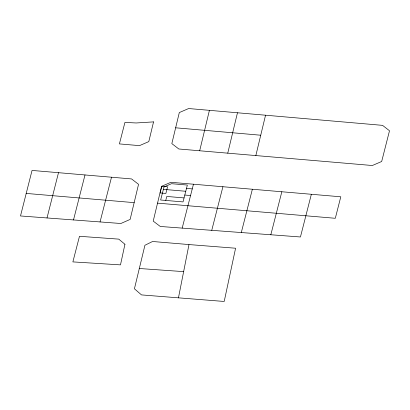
<?xml version="1.0" encoding="UTF-8"?>
<svg xmlns="http://www.w3.org/2000/svg" width="410" height="410" viewBox="0 0 410 410"><rect width="100%" height="100%" fill="white"/><g stroke="black" fill="none" stroke-linecap="round" stroke-linejoin="round"><path stroke-width="0.61" d="M178.447 297.885L188.984 244.565L235.586 248.224L224.203 301.463L141.506 294.908L134.424 288.789L144.925 245.262L152.582 241.49L188.984 244.565M255.845 155.569L265.547 115.21L382.566 125.357L389.5 130.764L381.679 161.499L372.326 165.512L178.821 148.989L171.836 143.608L179.313 112.56L188.651 108.537L265.547 115.21M227.755 153.171L237.472 112.77M199.68 150.767L209.413 110.336M134.162 202.642L138.544 184.315L131.564 178.934L58.502 172.687L32.047 170.437L20.5 215.962L120.858 223.501L130.129 219.422L134.162 202.642L26.096 193.412M47.012 217.956L58.502 172.687M73.503 219.945L84.998 174.962M211.75 230.328L222.917 186.729M241.305 232.542L252.37 189.251M111.505 177.222L100.045 221.943M165.758 200.434L166.783 196.441L184.059 197.917M182.194 228.114L193.458 184.208M270.831 234.756L281.829 191.767M311.354 194.289L300.438 236.98L160.279 226.469L153.217 221.113L161.581 186.319L170.898 182.291L340.792 196.795L335.313 218.289L157.548 203.14M139.174 268.494L183.772 271.635M186.499 188.4L192.259 188.892M163.38 189.358L185.761 191.27M184.792 195.047L190.553 195.539M260.606 135.213L175.639 127.797M124.937 244.268L120.484 264.88L72.872 261.898L79.484 236.298L118.751 239.127L124.937 244.268M153.545 121.888L148.804 141.604L139.482 145.632L119.412 143.91L124.927 122.416L136.187 122.969L153.545 121.888M161.827 186.289L160.125 192.941L165.881 193.433L167.587 186.786L161.827 186.289M163.995 186.955L160.648 199.998L183.034 201.91L187.355 185.053L171.518 183.7L163.995 186.955"/></g></svg>
